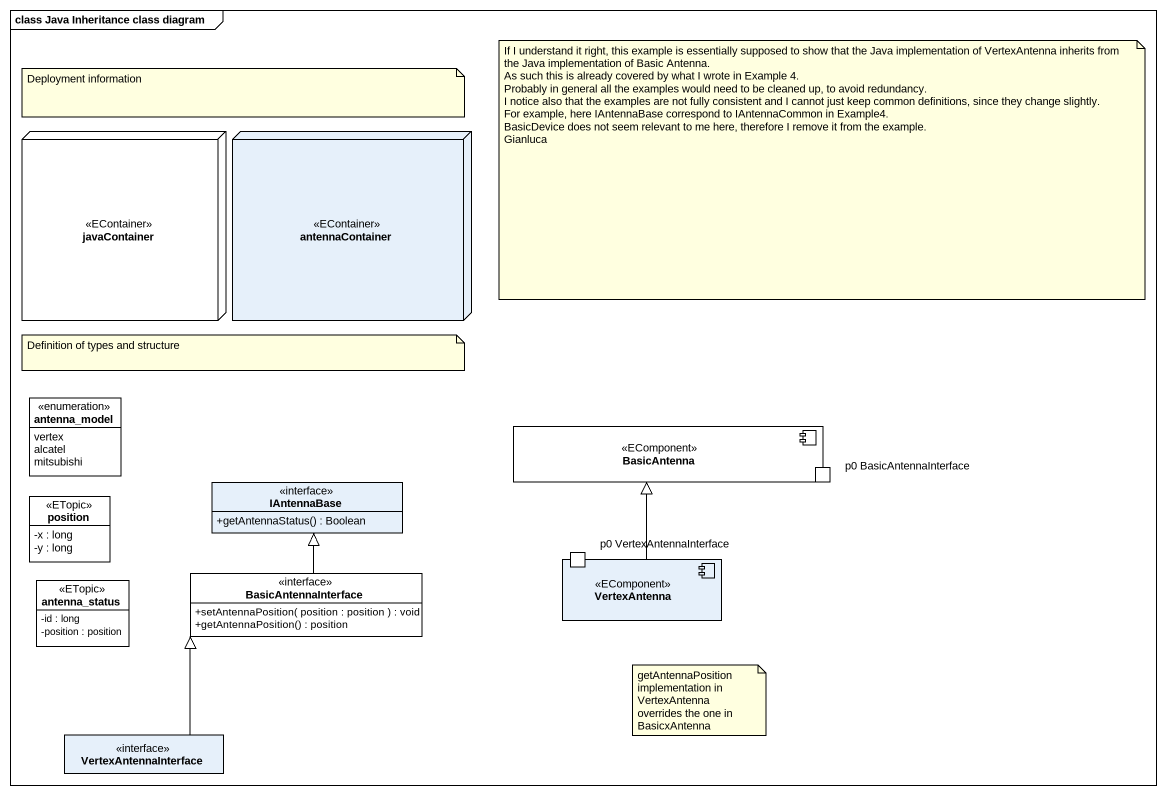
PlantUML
@startuml
mainframe class Java Inheritance class diagram
allowmixing
hide circle
hide empty members
skinparam classAttributeIconSize 0
node javaContainer <<EContainer>> #FFFFFF
node antennaContainer <<EContainer>>
enum antenna_model #FFFFFF {
  vertex
  alcatel
  mitsubishi
}
component BasicAntenna <<EComponent>> #FFFFFF {
  port "p0 BasicAntennaInterface" as p0_BasicAntennaInterface
}
class position <<ETopic>> #FFFFFF {
  -x : long
  -y : long
}
interface IAntennaBase {
  +getAntennaStatus() : Boolean
}
class antenna_status <<ETopic>> #FFFFFF {
  -id : long
  -position : position
}
interface BasicAntennaInterface #FFFFFF {
  +setAntennaPosition( position : position ) : void
  +getAntennaPosition() : position
}
component VertexAntenna <<EComponent>> {
  port "p0 VertexAntennaInterface" as p0_VertexAntennaInterface
}
interface VertexAntennaInterface
BasicAntennaInterface -up-|> IAntennaBase
VertexAntenna -up-|> BasicAntenna
VertexAntennaInterface -up-|> BasicAntennaInterface
note as N1
  If I understand it right, this example is essentially supposed to show that the Java implementation of VertexAntenna inherits from the Java implementation of Basic Antenna.
  As such this is already covered by what I wrote in Example 4.
  Probably in general all the examples would need to be cleaned up, to avoid redundancy.
  I notice also that the examples are not fully consistent and I cannot just keep common definitions, since they change slightly.
  For example, here IAntennaBase correspond to IAntennaCommon in Example4.
  BasicDevice does not seem relevant to me here, therefore I remove it from the example.
  Gianluca
end note
note as N2
  Deployment information
end note
note as N3
  Definition of types and structure
end note
note as N4
  getAntennaPosition implementation in VertexAntenna overrides the one in BasicxAntenna
end note
@enduml
